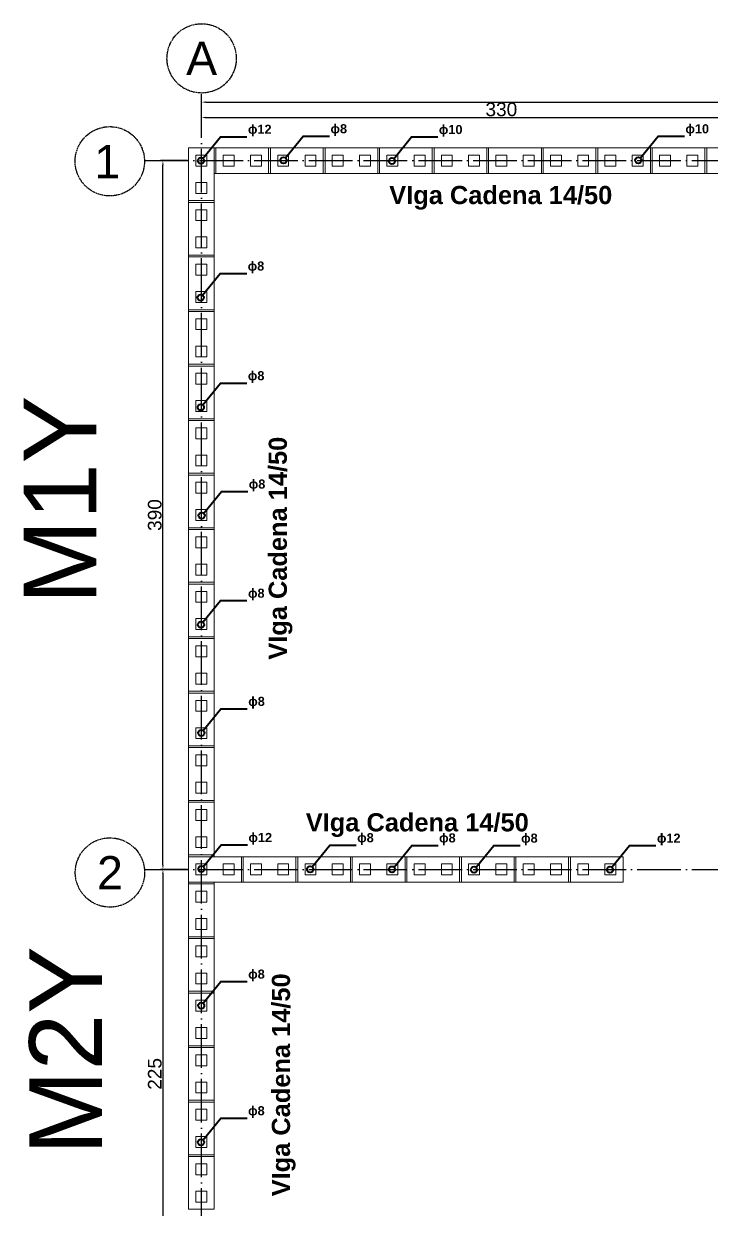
# Model space of a CAD drawing. Header units: centimetres. Extents: x 778 to 15841, y 1585 to 3584.
# Drawn here: x 2294 to 2672, y 2584 to 3237 of the extents above; entities that cross this region are included whole.
import ezdxf

# ---------------------------------------------------------------- set-up
doc = ezdxf.new("R2010")
doc.units = ezdxf.units.CM
doc.linetypes.add('ACAD_ISO04W100', pattern=[30, 24, -3, 0, -3])
doc.layers.get('DEFPOINTS').update_dxf_attribs({"color": 250})
doc.layers.add('armadura vertical', color=6, linetype='Continuous', lineweight=30)
for name, color, linetype in [('Cadena', 8, 'Continuous'), ('Cotas', 80, 'Continuous'), ('EJES', 8, 'Continuous'), ('TEXTO-PIERS', 7, 'Continuous')]:
    doc.layers.add(name, color=color, linetype=linetype)
doc.layers.add('Ceramico 1.0', color=7, linetype='Continuous', lineweight=5, true_color=0xc73200)
doc.styles.get("Standard").update_dxf_attribs({"font": 'arial.ttf'})
doc.dimstyles.new('ISO-25', dxfattribs={"dimtxt": 7.5, "dimasz": 2.5, "dimexe": 1.25, "dimexo": 0.625, "dimtad": 1, "dimtxsty": 'Standard', "dimcen": 2.5, "dimadec": 0, "dimazin": 0, "dimtfac": 1, "dimtmove": 0, "dimatfit": 3, "dimfxl": 1, "dimarcsym": 0})

# ---------------------------------------------------------------- blocks, each defined once
blk = doc.blocks.new('*D16')
at = {"layer": 'Cotas', "color": 0, "lineweight": -2, "transparency": 16777216}
for p, q in [((2383.85, 3161.29), (2369.06, 3161.29)), ((2370.31, 2773.79), (2370.31, 3158.79)), ((2383.85, 2771.29), (2369.06, 2771.29))]:
    blk.add_line(p, q, dxfattribs=at)
at = {"layer": 'Cotas', "color": 0, "transparency": 16777216}
for points in [[(2369.89, 3158.79), (2370.73, 3158.79), (2370.31, 3161.29)], [(2369.89, 2773.79), (2370.73, 2773.79), (2370.31, 2771.29)]]:
    blk.add_solid(points, dxfattribs=at)
at = {"layer": 'DEFPOINTS', "color": 0, "transparency": 16777216}
for p in [(2370.31, 3161.29), (2384.48, 3161.29), (2384.48, 2771.29)]:
    blk.add_point(p, dxfattribs=at)
at = {"layer": 'Cotas', "color": 0, "transparency": 16777216, "insert": (2365.85, 2966.29), "char_height": 7.5, "attachment_point": 5, "rotation": 90}
blk.add_mtext('390', dxfattribs=at)
blk = doc.blocks.new('*D17')
at = {"layer": 'Cotas', "color": 0, "lineweight": -2, "transparency": 16777216}
for p, q in [((2370.31, 2768.79), (2370.31, 2548.79)), ((2370.94, 2771.29), (2371.56, 2771.29)), ((2370.94, 2546.29), (2371.56, 2546.29))]:
    blk.add_line(p, q, dxfattribs=at)
at = {"layer": 'Cotas', "color": 0, "transparency": 16777216}
for points in [[(2369.89, 2768.79), (2370.73, 2768.79), (2370.31, 2771.29)], [(2369.89, 2548.79), (2370.73, 2548.79), (2370.31, 2546.29)]]:
    blk.add_solid(points, dxfattribs=at)
at = {"layer": 'DEFPOINTS', "color": 0, "transparency": 16777216}
for p in [(2370.31, 2771.29), (2370.31, 2546.29), (2370.31, 2546.29)]:
    blk.add_point(p, dxfattribs=at)
at = {"layer": 'Cotas', "color": 0, "transparency": 16777216, "insert": (2365.86, 2658.79), "char_height": 7.5, "attachment_point": 5, "rotation": 90}
blk.add_mtext('225', dxfattribs=at)
blk = doc.blocks.new('*D23')
at = {"layer": 'Cotas', "color": 0, "lineweight": -2, "transparency": 16777216}
for p, q in [((2391.48, 3181.49), (2391.48, 3186.25)), ((2393.98, 3185), (2718.98, 3185)), ((2721.48, 3181.49), (2721.48, 3186.25))]:
    blk.add_line(p, q, dxfattribs=at)
at = {"layer": 'Cotas', "color": 0, "transparency": 16777216}
for points in [[(2393.98, 3185.41), (2393.98, 3184.58), (2391.48, 3185)], [(2718.98, 3185.41), (2718.98, 3184.58), (2721.48, 3185)]]:
    blk.add_solid(points, dxfattribs=at)
at = {"layer": 'DEFPOINTS', "color": 0, "transparency": 16777216}
for p in [(2721.48, 3185), (2391.48, 3180.86), (2721.48, 3180.86)]:
    blk.add_point(p, dxfattribs=at)
at = {"layer": 'Cotas', "color": 0, "transparency": 16777216, "insert": (2556.48, 3189.45), "char_height": 7.5, "attachment_point": 5}
blk.add_mtext('330', dxfattribs=at)
blk = doc.blocks.new('*D25')
at = {"layer": 'Cotas', "color": 0, "lineweight": -2, "transparency": 16777216}
for p, q in [((2391.48, 3186.55), (2391.48, 3194.72)), ((2393.98, 3193.47), (3228.98, 3193.47)), ((3231.48, 3185.62), (3231.48, 3194.72))]:
    blk.add_line(p, q, dxfattribs=at)
at = {"layer": 'Cotas', "color": 0, "transparency": 16777216}
for points in [[(2393.98, 3193.89), (2393.98, 3193.06), (2391.48, 3193.47)], [(3228.98, 3193.89), (3228.98, 3193.06), (3231.48, 3193.47)]]:
    blk.add_solid(points, dxfattribs=at)
at = {"layer": 'DEFPOINTS', "color": 0, "transparency": 16777216}
for p in [(3231.48, 3193.47), (2391.48, 3185.93), (3231.48, 3185)]:
    blk.add_point(p, dxfattribs=at)
at = {"layer": 'Cotas', "color": 0, "transparency": 16777216, "insert": (2811.48, 3197.93), "char_height": 7.5, "attachment_point": 5}
blk.add_mtext('840', dxfattribs=at)

msp = doc.modelspace()

# ---------------------------------------------------------------- linework, layer by layer
at = {"layer": 'armadura vertical', "lineweight": 40}
for points in [[(2392.306, 3162.55), (2402.018, 3174.475), (2416.532, 3174.475)], [(2437.718, 3162.806), (2447.43, 3174.731), (2461.944, 3174.731)], [(2497.329, 3162.374), (2507.04, 3174.299), (2521.554, 3174.299)], [(2632.934, 3162.781), (2642.646, 3174.706), (2657.16, 3174.706)], [(2392.161, 3087.254), (2401.872, 3099.179), (2416.386, 3099.179)], [(2392.258, 3026.927), (2401.97, 3038.852), (2416.484, 3038.852)], [(2392.76, 2967.31), (2402.471, 2979.235), (2416.985, 2979.235)], [(2392.339, 2907.254), (2402.051, 2919.179), (2416.565, 2919.179)], [(2392.478, 2847.722), (2402.189, 2859.647), (2416.703, 2859.647)], [(2392.595, 2772.839), (2402.307, 2784.764), (2416.821, 2784.764)], [(2452.395, 2772.71), (2462.106, 2784.635), (2476.62, 2784.635)], [(2497.453, 2772.606), (2507.164, 2784.531), (2521.678, 2784.531)], [(2542.546, 2772.473), (2552.257, 2784.398), (2566.771, 2784.398)], [(2617.272, 2772.462), (2626.983, 2784.387), (2641.497, 2784.387)], [(2392.445, 2697.648), (2402.157, 2709.573), (2416.671, 2709.573)], [(2392.389, 2622.484), (2402.101, 2634.409), (2416.615, 2634.409)]]:
    msp.add_lwpolyline(points, dxfattribs=at)
for centre in [(2391.23, 3161.229), (2436.642, 3161.485), (2496.252, 3161.052), (2631.858, 3161.459), (2391.084, 3085.933), (2391.182, 3025.606), (2391.683, 2965.988), (2391.263, 2905.932), (2391.401, 2846.401), (2391.519, 2771.518), (2451.319, 2771.389), (2496.376, 2771.285), (2541.469, 2771.152), (2616.195, 2771.141), (2391.369, 2696.327), (2391.313, 2621.163)]:
    msp.add_circle(centre, 1.704, dxfattribs=at)
at = {"layer": 'Ceramico 1.0', "lineweight": 20}
for p, q in [((2384.476, 3139.286), (2384.476, 3168.286)), ((2384.476, 3168.286), (2398.476, 3168.286)), ((2399.476, 3168.286), (2428.476, 3168.286)), ((2399.476, 3154.286), (2399.476, 3168.286)), ((2428.476, 3168.286), (2428.476, 3154.286)), ((2429.476, 3168.286), (2458.476, 3168.286)), ((2429.476, 3154.286), (2429.476, 3168.286)), ((2458.476, 3168.286), (2458.476, 3154.286)), ((2459.476, 3168.286), (2488.476, 3168.286)), ((2459.476, 3154.286), (2459.476, 3168.286)), ((2488.476, 3168.286), (2488.476, 3154.286)), ((2489.476, 3168.286), (2518.476, 3168.286)), ((2489.476, 3154.286), (2489.476, 3168.286)), ((2518.476, 3168.286), (2518.476, 3154.286)), ((2519.476, 3168.286), (2548.476, 3168.286)), ((2519.476, 3154.286), (2519.476, 3168.286)), ((2548.476, 3168.286), (2548.476, 3154.286)), ((2549.476, 3168.286), (2578.476, 3168.286)), ((2549.476, 3154.286), (2549.476, 3168.286)), ((2578.476, 3168.286), (2578.476, 3154.286)), ((2579.476, 3168.286), (2608.476, 3168.286)), ((2579.476, 3154.286), (2579.476, 3168.286)), ((2608.476, 3168.286), (2608.476, 3154.286)), ((2609.476, 3168.286), (2638.476, 3168.286)), ((2609.476, 3154.286), (2609.476, 3168.286)), ((2638.476, 3168.286), (2638.476, 3154.286)), ((2639.476, 3168.286), (2668.476, 3168.286)), ((2639.476, 3154.286), (2639.476, 3168.286)), ((2668.476, 3168.286), (2668.476, 3154.286)), ((2669.476, 3168.286), (2698.476, 3168.286)), ((2669.476, 3154.286), (2669.476, 3168.286)), ((2428.476, 3154.286), (2399.476, 3154.286)), ((2458.476, 3154.286), (2429.476, 3154.286)), ((2488.476, 3154.286), (2459.476, 3154.286)), ((2518.476, 3154.286), (2489.476, 3154.286)), ((2548.476, 3154.286), (2519.476, 3154.286)), ((2578.476, 3154.286), (2549.476, 3154.286)), ((2608.476, 3154.286), (2579.476, 3154.286)), ((2638.476, 3154.286), (2609.476, 3154.286)), ((2668.476, 3154.286), (2639.476, 3154.286)), ((2698.476, 3154.286), (2669.476, 3154.286)), ((2398.476, 3139.286), (2384.476, 3139.286)), ((2384.476, 3109.286), (2384.476, 3138.286)), ((2384.476, 3138.286), (2398.476, 3138.286)), ((2398.476, 3138.286), (2398.476, 3109.286)), ((2398.476, 3109.286), (2384.476, 3109.286)), ((2384.476, 3079.285), (2384.476, 3108.285)), ((2384.476, 3108.285), (2398.476, 3108.285)), ((2398.476, 3108.285), (2398.476, 3079.285)), ((2398.476, 3079.285), (2384.476, 3079.285)), ((2384.476, 3049.285), (2384.476, 3078.285)), ((2384.476, 3078.285), (2398.476, 3078.285)), ((2398.476, 3078.285), (2398.476, 3049.285)), ((2398.476, 3049.285), (2384.476, 3049.285)), ((2384.476, 3019.285), (2384.476, 3048.285)), ((2384.476, 3048.285), (2398.476, 3048.285)), ((2398.476, 3048.285), (2398.476, 3019.285)), ((2398.476, 3019.285), (2384.476, 3019.285)), ((2384.476, 2989.285), (2384.476, 3018.285)), ((2384.476, 3018.285), (2398.476, 3018.285)), ((2398.476, 3018.285), (2398.476, 2989.285)), ((2398.476, 2989.285), (2384.476, 2989.285)), ((2384.476, 2959.286), (2384.476, 2988.286)), ((2384.476, 2988.286), (2398.476, 2988.286)), ((2398.476, 2988.286), (2398.476, 2959.286)), ((2398.476, 2959.286), (2384.476, 2959.286)), ((2384.476, 2929.286), (2384.476, 2958.286)), ((2384.476, 2958.286), (2398.476, 2958.286)), ((2398.476, 2958.286), (2398.476, 2929.286)), ((2398.476, 2929.286), (2384.476, 2929.286)), ((2384.476, 2899.286), (2384.476, 2928.286)), ((2384.476, 2928.286), (2398.476, 2928.286)), ((2398.476, 2928.286), (2398.476, 2899.286)), ((2398.476, 2899.286), (2384.476, 2899.286)), ((2384.476, 2869.286), (2384.476, 2898.286)), ((2384.476, 2898.286), (2398.476, 2898.286)), ((2398.476, 2898.286), (2398.476, 2869.286)), ((2398.476, 2869.286), (2384.476, 2869.286)), ((2384.476, 2839.286), (2384.476, 2868.286)), ((2384.476, 2868.286), (2398.476, 2868.286)), ((2398.476, 2868.286), (2398.476, 2839.286)), ((2398.476, 2839.286), (2384.476, 2839.286)), ((2384.476, 2809.287), (2384.476, 2838.287)), ((2384.476, 2838.287), (2398.476, 2838.287)), ((2398.476, 2838.287), (2398.476, 2809.287)), ((2398.476, 2809.287), (2384.476, 2809.287)), ((2384.476, 2779.287), (2384.476, 2808.287)), ((2384.476, 2808.287), (2398.476, 2808.287)), ((2398.476, 2808.287), (2398.476, 2779.287)), ((2398.476, 2779.287), (2384.476, 2779.287)), ((2384.476, 2778.287), (2413.476, 2778.287)), ((2384.476, 2764.287), (2384.476, 2778.287)), ((2413.476, 2778.287), (2413.476, 2764.287)), ((2414.476, 2764.287), (2414.476, 2778.287)), ((2414.476, 2778.287), (2443.476, 2778.287)), ((2414.476, 2764.287), (2414.476, 2778.287)), ((2443.476, 2778.287), (2443.476, 2764.287)), ((2444.476, 2764.287), (2444.476, 2778.287)), ((2444.476, 2778.287), (2473.476, 2778.287)), ((2444.476, 2764.287), (2444.476, 2778.287)), ((2473.476, 2778.287), (2473.476, 2764.287)), ((2474.476, 2764.287), (2474.476, 2778.287)), ((2474.476, 2778.287), (2503.476, 2778.287)), ((2474.476, 2764.287), (2474.476, 2778.287)), ((2503.476, 2778.287), (2503.476, 2764.287)), ((2504.476, 2764.287), (2504.476, 2778.287)), ((2504.476, 2778.287), (2533.476, 2778.287)), ((2504.476, 2764.287), (2504.476, 2778.287)), ((2533.476, 2778.287), (2533.476, 2764.287)), ((2534.476, 2764.287), (2534.476, 2778.287)), ((2534.476, 2778.287), (2563.476, 2778.287)), ((2534.476, 2764.287), (2534.476, 2778.287)), ((2563.476, 2778.287), (2563.476, 2764.287)), ((2564.476, 2764.287), (2564.476, 2778.287)), ((2564.476, 2778.287), (2593.476, 2778.287)), ((2564.476, 2764.287), (2564.476, 2778.287)), ((2593.476, 2778.287), (2593.476, 2764.287)), ((2593.476, 2778.287), (2593.476, 2764.287)), ((2594.476, 2764.287), (2594.476, 2778.287)), ((2594.476, 2778.287), (2623.476, 2778.287)), ((2594.476, 2764.287), (2594.476, 2778.287)), ((2623.476, 2778.287), (2623.476, 2764.287)), ((2413.476, 2764.287), (2384.476, 2764.287)), ((2384.476, 2734.287), (2384.476, 2763.287)), ((2384.476, 2763.287), (2398.476, 2763.287)), ((2398.476, 2763.287), (2398.476, 2734.287)), ((2443.476, 2764.287), (2414.476, 2764.287)), ((2473.476, 2764.287), (2444.476, 2764.287)), ((2503.476, 2764.287), (2474.476, 2764.287)), ((2533.476, 2764.287), (2504.476, 2764.287)), ((2563.476, 2764.287), (2534.476, 2764.287)), ((2593.476, 2764.287), (2564.476, 2764.287)), ((2623.476, 2764.287), (2594.476, 2764.287)), ((2398.476, 2734.287), (2384.476, 2734.287)), ((2384.476, 2704.287), (2384.476, 2733.287)), ((2384.476, 2733.287), (2398.476, 2733.287)), ((2398.476, 2733.287), (2398.476, 2704.287)), ((2398.476, 2704.287), (2384.476, 2704.287)), ((2384.476, 2674.287), (2384.476, 2703.287)), ((2384.476, 2703.287), (2398.476, 2703.287)), ((2398.476, 2703.287), (2398.476, 2674.287)), ((2398.476, 2674.287), (2384.476, 2674.287)), ((2384.476, 2644.287), (2384.476, 2673.287)), ((2384.476, 2673.287), (2398.476, 2673.287)), ((2398.476, 2673.287), (2398.476, 2644.287)), ((2398.476, 2644.287), (2384.476, 2644.287)), ((2384.476, 2614.287), (2384.476, 2643.287)), ((2384.476, 2643.287), (2398.476, 2643.287)), ((2398.476, 2643.287), (2398.476, 2614.287)), ((2398.476, 2614.287), (2384.476, 2614.287)), ((2384.476, 2584.287), (2384.476, 2613.287)), ((2384.476, 2613.287), (2398.476, 2613.287)), ((2398.476, 2613.287), (2398.476, 2584.287)), ((2398.476, 2584.287), (2384.476, 2584.287))]:
    msp.add_line(p, q, dxfattribs=at)
at = {"layer": 'Ceramico 1.0'}
for p, q in [((2398.476, 3153.286), (2398.476, 3168.286)), ((2399.476, 3168.286), (2398.476, 3168.286)), ((2429.476, 3168.286), (2428.476, 3168.286)), ((2459.476, 3168.286), (2458.476, 3168.286)), ((2489.476, 3168.286), (2488.476, 3168.286)), ((2519.476, 3168.286), (2518.476, 3168.286)), ((2549.476, 3168.286), (2548.476, 3168.286)), ((2579.476, 3168.286), (2578.476, 3168.286)), ((2609.476, 3168.286), (2608.476, 3168.286)), ((2639.476, 3168.286), (2638.476, 3168.286)), ((2669.476, 3168.286), (2668.476, 3168.286)), ((2398.476, 3154.286), (2399.476, 3154.286)), ((2398.476, 3153.286), (2398.476, 3139.286)), ((2428.476, 3154.286), (2429.476, 3154.286)), ((2458.476, 3154.286), (2459.476, 3154.286)), ((2488.476, 3154.286), (2489.476, 3154.286)), ((2518.476, 3154.286), (2519.476, 3154.286)), ((2548.476, 3154.286), (2549.476, 3154.286)), ((2578.476, 3154.286), (2579.476, 3154.286)), ((2608.476, 3154.286), (2609.476, 3154.286)), ((2638.476, 3154.286), (2639.476, 3154.286)), ((2668.476, 3154.286), (2669.476, 3154.286)), ((2384.476, 3138.286), (2384.476, 3139.286)), ((2384.476, 3139.285), (2398.476, 3139.285)), ((2398.476, 3139.285), (2398.476, 3138.286)), ((2398.476, 3123.286), (2398.476, 3109.286)), ((2384.476, 3109.286), (2398.476, 3109.286)), ((2384.476, 3108.285), (2384.476, 3109.285)), ((2384.476, 3109.285), (2398.476, 3109.285)), ((2384.476, 3109.285), (2398.476, 3109.285)), ((2398.476, 3109.285), (2398.476, 3108.285)), ((2398.476, 3093.285), (2398.476, 3079.285)), ((2384.476, 3078.285), (2384.476, 3079.285)), ((2384.476, 3079.285), (2398.476, 3079.285)), ((2398.476, 3079.285), (2398.476, 3078.285)), ((2398.476, 3063.285), (2398.476, 3049.285)), ((2384.476, 3048.285), (2384.476, 3049.285)), ((2384.476, 3049.285), (2398.476, 3049.285)), ((2384.476, 3049.285), (2398.476, 3049.285)), ((2398.476, 3049.285), (2398.476, 3048.285)), ((2398.476, 3033.285), (2398.476, 3019.285)), ((2384.476, 3018.285), (2384.476, 3019.285)), ((2384.476, 3019.285), (2398.476, 3019.285)), ((2398.476, 3019.285), (2398.476, 3018.285)), ((2398.476, 3003.285), (2398.476, 2989.285)), ((2384.476, 2988.286), (2384.476, 2989.286)), ((2384.476, 2989.285), (2398.476, 2989.285)), ((2398.476, 2989.285), (2398.476, 2988.286)), ((2398.476, 2973.286), (2398.476, 2959.286)), ((2384.476, 2958.286), (2384.476, 2959.286)), ((2384.476, 2959.285), (2398.476, 2959.285)), ((2398.476, 2959.285), (2398.476, 2958.286)), ((2398.476, 2943.286), (2398.476, 2929.286)), ((2384.476, 2928.286), (2384.476, 2929.286)), ((2384.476, 2929.285), (2398.476, 2929.285)), ((2398.476, 2929.285), (2398.476, 2928.286)), ((2398.476, 2913.286), (2398.476, 2899.286)), ((2384.476, 2898.286), (2384.476, 2899.286)), ((2384.476, 2899.286), (2398.476, 2899.286)), ((2398.476, 2899.286), (2398.476, 2898.286)), ((2398.476, 2883.286), (2398.476, 2869.286)), ((2384.476, 2868.286), (2384.476, 2869.286)), ((2384.476, 2869.286), (2398.476, 2869.286)), ((2398.476, 2869.286), (2398.476, 2868.286)), ((2398.476, 2853.286), (2398.476, 2839.286)), ((2384.476, 2838.287), (2384.476, 2839.287)), ((2384.476, 2839.286), (2398.476, 2839.286)), ((2398.476, 2839.286), (2398.476, 2838.287)), ((2398.476, 2823.287), (2398.476, 2809.287)), ((2384.476, 2808.287), (2384.476, 2809.287)), ((2384.476, 2809.286), (2398.476, 2809.286)), ((2398.476, 2809.286), (2398.476, 2808.287)), ((2398.476, 2793.287), (2398.476, 2779.287)), ((2384.476, 2778.287), (2384.476, 2779.287)), ((2384.476, 2779.286), (2398.476, 2779.286)), ((2398.476, 2779.286), (2398.476, 2778.287)), ((2384.476, 2778.287), (2384.476, 2764.287)), ((2414.476, 2778.287), (2413.476, 2778.287)), ((2444.476, 2778.287), (2443.476, 2778.287)), ((2444.476, 2778.287), (2444.476, 2764.287)), ((2474.476, 2778.287), (2473.476, 2778.287)), ((2504.476, 2778.287), (2503.476, 2778.287)), ((2504.476, 2778.287), (2504.476, 2764.287)), ((2534.476, 2778.287), (2533.476, 2778.287)), ((2564.476, 2778.287), (2563.476, 2778.287)), ((2564.476, 2778.287), (2564.476, 2764.287)), ((2594.476, 2778.287), (2593.476, 2778.287)), ((2594.476, 2778.287), (2594.476, 2764.287)), ((2384.476, 2763.287), (2384.476, 2764.287)), ((2398.476, 2763.287), (2398.476, 2764.287)), ((2413.476, 2764.287), (2414.476, 2764.287)), ((2443.476, 2764.287), (2444.476, 2764.287)), ((2473.476, 2764.287), (2474.476, 2764.287)), ((2503.476, 2764.287), (2504.476, 2764.287)), ((2533.476, 2764.287), (2534.476, 2764.287)), ((2563.476, 2764.287), (2564.476, 2764.287)), ((2593.476, 2764.287), (2594.476, 2764.287)), ((2398.476, 2748.287), (2398.476, 2734.287)), ((2384.476, 2733.287), (2384.476, 2734.287)), ((2384.476, 2734.286), (2398.476, 2734.286)), ((2398.476, 2734.286), (2398.476, 2733.287)), ((2398.476, 2718.287), (2398.476, 2704.287)), ((2384.476, 2703.287), (2384.476, 2704.287)), ((2384.476, 2704.287), (2398.476, 2704.287)), ((2398.476, 2704.287), (2398.476, 2703.287)), ((2398.476, 2688.287), (2398.476, 2674.287)), ((2384.476, 2673.287), (2384.476, 2674.287)), ((2384.476, 2674.287), (2398.476, 2674.287)), ((2398.476, 2674.287), (2398.476, 2673.287)), ((2398.476, 2658.287), (2398.476, 2644.287)), ((2384.476, 2643.287), (2384.476, 2644.287)), ((2384.476, 2644.287), (2398.476, 2644.287)), ((2398.476, 2644.287), (2398.476, 2643.287)), ((2398.476, 2628.287), (2398.476, 2614.287)), ((2384.476, 2613.287), (2384.476, 2614.287)), ((2384.476, 2614.287), (2398.476, 2614.287)), ((2398.476, 2614.287), (2398.476, 2613.287)), ((2398.476, 2598.287), (2398.476, 2584.287))]:
    msp.add_line(p, q, dxfattribs=at)
at = {"layer": 'Ceramico 1.0', "lineweight": 20}
for points in [[(2388.476, 3164.286), (2388.476, 3158.286), (2394.476, 3158.286), (2394.476, 3164.286)], [(2409.476, 3164.286), (2403.476, 3164.286), (2403.476, 3158.286), (2409.476, 3158.286)], [(2424.476, 3164.286), (2418.476, 3164.286), (2418.476, 3158.286), (2424.476, 3158.286)], [(2439.476, 3164.286), (2433.476, 3164.286), (2433.476, 3158.286), (2439.476, 3158.286)], [(2454.476, 3164.286), (2448.476, 3164.286), (2448.476, 3158.286), (2454.476, 3158.286)], [(2469.476, 3164.286), (2463.476, 3164.286), (2463.476, 3158.286), (2469.476, 3158.286)], [(2484.476, 3164.286), (2478.476, 3164.286), (2478.476, 3158.286), (2484.476, 3158.286)], [(2499.476, 3164.286), (2493.476, 3164.286), (2493.476, 3158.286), (2499.476, 3158.286)], [(2514.476, 3164.286), (2508.476, 3164.286), (2508.476, 3158.286), (2514.476, 3158.286)], [(2529.476, 3164.286), (2523.476, 3164.286), (2523.476, 3158.286), (2529.476, 3158.286)], [(2544.476, 3164.286), (2538.476, 3164.286), (2538.476, 3158.286), (2544.476, 3158.286)], [(2559.476, 3164.286), (2553.476, 3164.286), (2553.476, 3158.286), (2559.476, 3158.286)], [(2574.476, 3164.286), (2568.476, 3164.286), (2568.476, 3158.286), (2574.476, 3158.286)], [(2589.476, 3164.286), (2583.476, 3164.286), (2583.476, 3158.286), (2589.476, 3158.286)], [(2604.476, 3164.286), (2598.476, 3164.286), (2598.476, 3158.286), (2604.476, 3158.286)], [(2619.476, 3164.286), (2613.476, 3164.286), (2613.476, 3158.286), (2619.476, 3158.286)], [(2634.476, 3164.286), (2628.476, 3164.286), (2628.476, 3158.286), (2634.476, 3158.286)], [(2649.476, 3164.286), (2643.476, 3164.286), (2643.476, 3158.286), (2649.476, 3158.286)], [(2664.476, 3164.286), (2658.476, 3164.286), (2658.476, 3158.286), (2664.476, 3158.286)], [(2388.476, 3149.286), (2388.476, 3143.286), (2394.476, 3143.286), (2394.476, 3149.286)], [(2388.476, 3134.286), (2388.476, 3128.286), (2394.476, 3128.286), (2394.476, 3134.286)], [(2388.476, 3119.286), (2388.476, 3113.286), (2394.476, 3113.286), (2394.476, 3119.286)], [(2388.476, 3104.285), (2388.476, 3098.285), (2394.476, 3098.285), (2394.476, 3104.285)], [(2388.476, 3089.285), (2388.476, 3083.285), (2394.476, 3083.285), (2394.476, 3089.285)], [(2388.476, 3074.285), (2388.476, 3068.285), (2394.476, 3068.285), (2394.476, 3074.285)], [(2388.476, 3059.285), (2388.476, 3053.285), (2394.476, 3053.285), (2394.476, 3059.285)], [(2388.476, 3044.285), (2388.476, 3038.285), (2394.476, 3038.285), (2394.476, 3044.285)], [(2388.476, 3029.285), (2388.476, 3023.285), (2394.476, 3023.285), (2394.476, 3029.285)], [(2388.476, 3014.285), (2388.476, 3008.285), (2394.476, 3008.285), (2394.476, 3014.285)], [(2388.476, 2999.285), (2388.476, 2993.285), (2394.476, 2993.285), (2394.476, 2999.285)], [(2388.476, 2984.286), (2388.476, 2978.286), (2394.476, 2978.286), (2394.476, 2984.286)], [(2388.476, 2969.286), (2388.476, 2963.286), (2394.476, 2963.286), (2394.476, 2969.286)], [(2388.476, 2954.286), (2388.476, 2948.286), (2394.476, 2948.286), (2394.476, 2954.286)], [(2388.476, 2939.286), (2388.476, 2933.286), (2394.476, 2933.286), (2394.476, 2939.286)], [(2388.476, 2924.286), (2388.476, 2918.286), (2394.476, 2918.286), (2394.476, 2924.286)], [(2388.476, 2909.286), (2388.476, 2903.286), (2394.476, 2903.286), (2394.476, 2909.286)], [(2388.476, 2894.286), (2388.476, 2888.286), (2394.476, 2888.286), (2394.476, 2894.286)], [(2388.476, 2879.286), (2388.476, 2873.286), (2394.476, 2873.286), (2394.476, 2879.286)], [(2388.476, 2864.286), (2388.476, 2858.286), (2394.476, 2858.286), (2394.476, 2864.286)], [(2388.476, 2849.286), (2388.476, 2843.286), (2394.476, 2843.286), (2394.476, 2849.286)], [(2388.476, 2834.287), (2388.476, 2828.287), (2394.476, 2828.287), (2394.476, 2834.287)], [(2388.476, 2819.287), (2388.476, 2813.287), (2394.476, 2813.287), (2394.476, 2819.287)], [(2388.476, 2804.287), (2388.476, 2798.287), (2394.476, 2798.287), (2394.476, 2804.287)], [(2388.476, 2789.287), (2388.476, 2783.287), (2394.476, 2783.287), (2394.476, 2789.287)], [(2394.476, 2774.287), (2388.476, 2774.287), (2388.476, 2768.287), (2394.476, 2768.287)], [(2409.476, 2774.287), (2403.476, 2774.287), (2403.476, 2768.287), (2409.476, 2768.287)], [(2424.476, 2774.287), (2418.476, 2774.287), (2418.476, 2768.287), (2424.476, 2768.287)], [(2439.476, 2774.287), (2433.476, 2774.287), (2433.476, 2768.287), (2439.476, 2768.287)], [(2454.476, 2774.287), (2448.476, 2774.287), (2448.476, 2768.287), (2454.476, 2768.287)], [(2469.476, 2774.287), (2463.476, 2774.287), (2463.476, 2768.287), (2469.476, 2768.287)], [(2484.476, 2774.287), (2478.476, 2774.287), (2478.476, 2768.287), (2484.476, 2768.287)], [(2499.476, 2774.287), (2493.476, 2774.287), (2493.476, 2768.287), (2499.476, 2768.287)], [(2514.476, 2774.287), (2508.476, 2774.287), (2508.476, 2768.287), (2514.476, 2768.287)], [(2529.476, 2774.287), (2523.476, 2774.287), (2523.476, 2768.287), (2529.476, 2768.287)], [(2544.476, 2774.287), (2538.476, 2774.287), (2538.476, 2768.287), (2544.476, 2768.287)], [(2559.476, 2774.287), (2553.476, 2774.287), (2553.476, 2768.287), (2559.476, 2768.287)], [(2574.476, 2774.287), (2568.476, 2774.287), (2568.476, 2768.287), (2574.476, 2768.287)], [(2589.476, 2774.287), (2583.476, 2774.287), (2583.476, 2768.287), (2589.476, 2768.287)], [(2604.476, 2774.287), (2598.476, 2774.287), (2598.476, 2768.287), (2604.476, 2768.287)], [(2619.476, 2774.287), (2613.476, 2774.287), (2613.476, 2768.287), (2619.476, 2768.287)], [(2388.476, 2759.287), (2388.476, 2753.287), (2394.476, 2753.287), (2394.476, 2759.287)], [(2388.476, 2744.287), (2388.476, 2738.287), (2394.476, 2738.287), (2394.476, 2744.287)], [(2388.476, 2729.287), (2388.476, 2723.287), (2394.476, 2723.287), (2394.476, 2729.287)], [(2388.476, 2714.287), (2388.476, 2708.287), (2394.476, 2708.287), (2394.476, 2714.287)], [(2388.476, 2699.287), (2388.476, 2693.287), (2394.476, 2693.287), (2394.476, 2699.287)], [(2388.476, 2684.287), (2388.476, 2678.287), (2394.476, 2678.287), (2394.476, 2684.287)], [(2388.476, 2669.287), (2388.476, 2663.287), (2394.476, 2663.287), (2394.476, 2669.287)], [(2388.476, 2654.287), (2388.476, 2648.287), (2394.476, 2648.287), (2394.476, 2654.287)], [(2388.476, 2639.287), (2388.476, 2633.287), (2394.476, 2633.287), (2394.476, 2639.287)], [(2388.476, 2624.287), (2388.476, 2618.287), (2394.476, 2618.287), (2394.476, 2624.287)], [(2388.476, 2609.287), (2388.476, 2603.287), (2394.476, 2603.287), (2394.476, 2609.287)], [(2388.476, 2594.287), (2388.476, 2588.287), (2394.476, 2588.287), (2394.476, 2594.287)]]:
    msp.add_lwpolyline(points, close=True, dxfattribs=at)
at = {"layer": 'EJES', "linetype": 'ACAD_ISO04W100'}
for p, q in [((2391.476, 1999.96), (2391.476, 3198.05)), ((2360.332, 3161.286), (3259.499, 3161.286)), ((2360.332, 2771.287), (3259.499, 2771.287))]:
    msp.add_line(p, q, dxfattribs=at)
at = {"layer": 'EJES', "linetype": 'ACAD_ISO04W100', "ltscale": 0.035}
for centre in [(2391.615, 3217.564, 0), (2341.083, 3160.936, 0), (2341.083, 3160.936, 0), (2341.178, 2769.604, 0), (2341.178, 2769.603, 0)]:
    msp.add_circle(centre, 19.067, dxfattribs=at)

# ---------------------------------------------------------------- texts
at = {"layer": 'armadura vertical', "char_height": 5, "attachment_point": 1}
for s, insert in [('{\\fArial|b1|i0|c0|p34;ϕ12 }', (2417.072, 3181.087)), ('{\\fArial|b1|i0|c0|p34;ϕ8 }', (2462.484, 3181.343)), ('{\\fArial|b1|i0|c0|p34;ϕ10 }', (2522.094, 3180.91)), ('{\\fArial|b1|i0|c0|p34;ϕ10 }', (2657.699, 3181.317)), ('{\\fArial|b1|i0|c0|p34;ϕ8 }', (2416.926, 3105.791)), ('{\\fArial|b1|i0|c0|p34;ϕ8 }', (2417.024, 3045.464)), ('{\\fArial|b1|i0|c0|p34;ϕ8 }', (2417.525, 2985.847)), ('{\\fArial|b1|i0|c0|p34;ϕ8 }', (2417.104, 2925.79)), ('{\\fArial|b1|i0|c0|p34;ϕ8 }', (2417.243, 2866.259)), ('{\\fArial|b1|i0|c0|p34;ϕ12 }', (2417.36, 2791.376)), ('{\\fArial|b1|i0|c0|p34;ϕ8 }', (2477.16, 2791.247)), ('{\\fArial|b1|i0|c0|p34;ϕ8 }', (2522.218, 2791.143)), ('{\\fArial|b1|i0|c0|p34;ϕ8 }', (2567.311, 2791.01)), ('{\\fArial|b1|i0|c0|p34;ϕ12 }', (2642.037, 2790.999)), ('{\\fArial|b1|i0|c0|p34;ϕ8 }', (2417.211, 2716.185)), ('{\\fArial|b1|i0|c0|p34;ϕ8 }', (2417.154, 2641.021))]:
    msp.add_mtext_dynamic_manual_height_columns(s, width=6.97594, gutter_width=12.5, heights=[2.665], dxfattribs=dict(at, insert=insert))
at = {"layer": 'Cadena', "char_height": 10, "attachment_point": 1}
for insert in [(2494.818, 3147.375), (2448.889, 2802.21)]:
    msp.add_mtext_dynamic_manual_height_columns('{\\fArial|b1|i0|c0|p34;VIga Cadena 14/50}', width=124.03844, gutter_width=12.5, heights=[19.001], dxfattribs=dict(at, insert=insert))
at = {"layer": 'Cadena', "char_height": 10, "attachment_point": 1, "rotation": 90}
for insert in [(2428.503, 2886.697), (2430.227, 2591.422)]:
    msp.add_mtext_dynamic_manual_height_columns('{\\fArial|b1|i0|c0|p34;VIga Cadena 14/50}', width=124.03844, gutter_width=12.5, heights=[19.001], dxfattribs=dict(at, insert=insert))
at = {"layer": 'EJES', "char_height": 18.306, "width": 29.18604, "attachment_point": 5}
for s, insert in [('A', (2391.615, 3217.564, 0)), ('1', (2339.688, 3160.789, 0)), ('2', (2341.178, 2769.456, 0))]:
    msp.add_mtext(s, dxfattribs=dict(at, insert=insert))
at = {"layer": 'TEXTO-PIERS'}
for s, p in [('M1Y', (2333.749, 2917.11)), ('M2Y', (2336.756, 2614.223))]:
    msp.add_text(s, height=40, rotation=90, dxfattribs=at).set_placement(p)

# ---------------------------------------------------------------- dimensions: what is measured, and where the dimension line sits
at = {"layer": 'Cotas'}
for base, p1, p2, picture, middle in [((3231.476, 3193.474), (2391.476, 3185.928), (3231.476, 3184.997), '*D25', (2811.476, 3197.928)), ((2721.476, 3184.997), (2391.476, 3180.863), (2721.476, 3180.863), '*D23', (2556.476, 3189.453))]:
    dim = msp.add_linear_dim(base=base, p1=p1, p2=p2, dimstyle='ISO-25', dxfattribs=at)
    dim.commit()
    dim.dimension.update_dxf_attribs({"geometry": picture, "text_midpoint": middle})
for base, p1, p2, picture, middle in [((2370.311, 3161.286), (2384.476, 2771.287), (2384.476, 3161.286), '*D16', (2365.854, 2966.286)), ((2370.311, 2546.287), (2370.311, 2771.287), (2370.311, 2546.287), '*D17', (2365.857, 2658.787))]:
    dim = msp.add_linear_dim(base=base, p1=p1, p2=p2, angle=90, dimstyle='ISO-25', dxfattribs=at)
    dim.commit()
    dim.dimension.update_dxf_attribs({"geometry": picture, "text_midpoint": middle})

doc.saveas('drawing.dxf')
